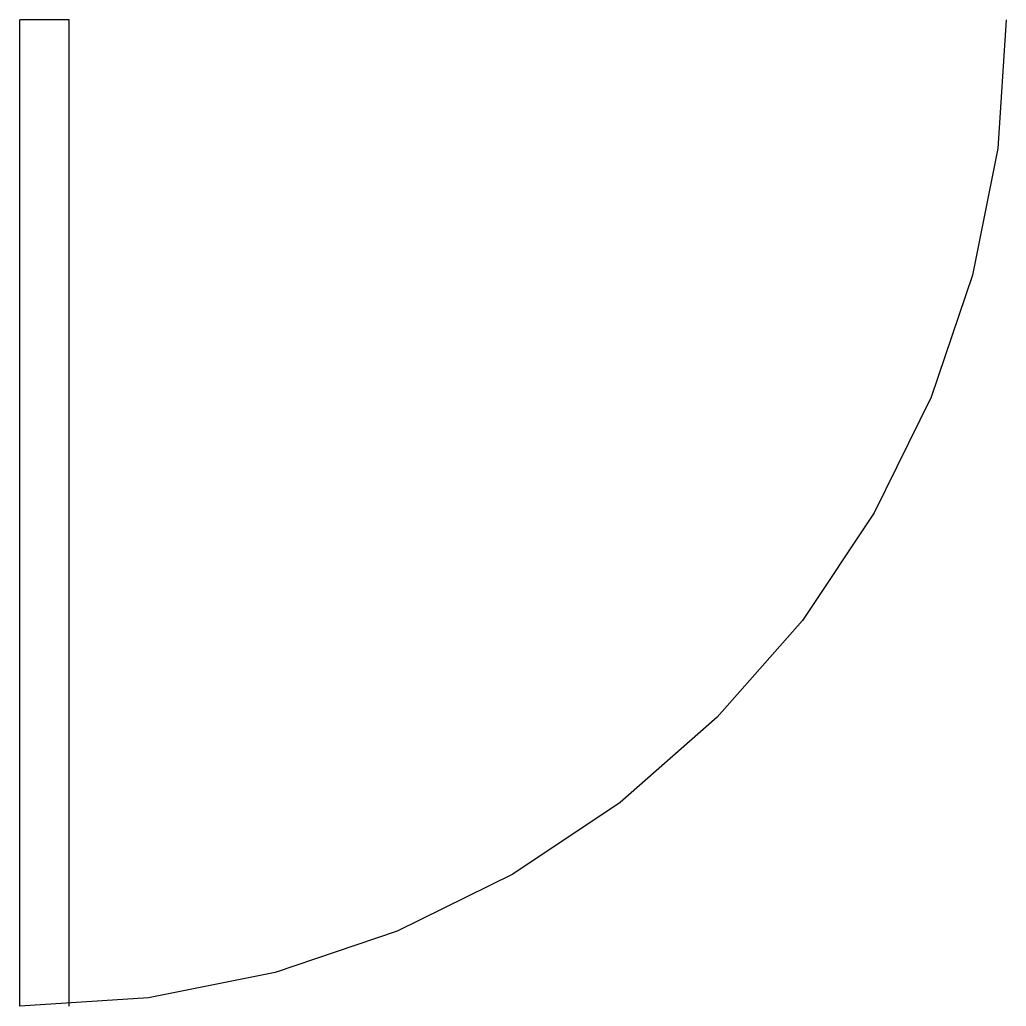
# Model space of a CAD drawing. Header units: centimetres. Extents: x 1476.9 to 1556.9, y 2765.4 to 2845.4.
import ezdxf

# ---------------------------------------------------------------- set-up
doc = ezdxf.new("R2010")
doc.units = ezdxf.units.CM

# ---------------------------------------------------------------- blocks, each defined once
blk = doc.blocks.new('D1')
for p, q in [((13.05, 99.14), (0, 100)), ((0, 100), (0, 0)), ((5, 100), (5, 0)), ((25.88, 96.59), (13.05, 99.14)), ((38.27, 92.39), (25.88, 96.59)), ((50, 86.6), (38.27, 92.39)), ((60.88, 79.34), (50, 86.6)), ((70.71, 70.71), (60.88, 79.34)), ((79.34, 60.88), (70.71, 70.71)), ((86.6, 50), (79.34, 60.88)), ((92.39, 38.27), (86.6, 50)), ((96.59, 25.88), (92.39, 38.27)), ((99.14, 13.05), (96.59, 25.88)), ((100, 0), (99.14, 13.05)), ((5, 0), (0, 0))]:
    blk.add_line(p, q)

msp = doc.modelspace()

# ---------------------------------------------------------------- block references
at = {"extrusion": (0, 0, -1), "xscale": 0.8, "yscale": 0.8, "zscale": -0.8, "rotation": 180}
msp.add_blockref('D1', (-1476.868, 2845.353, -27), dxfattribs=at)

doc.saveas('drawing.dxf')
